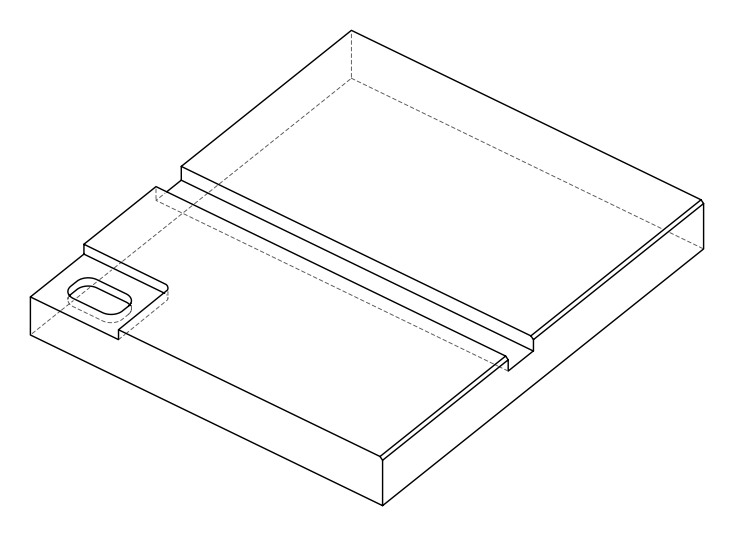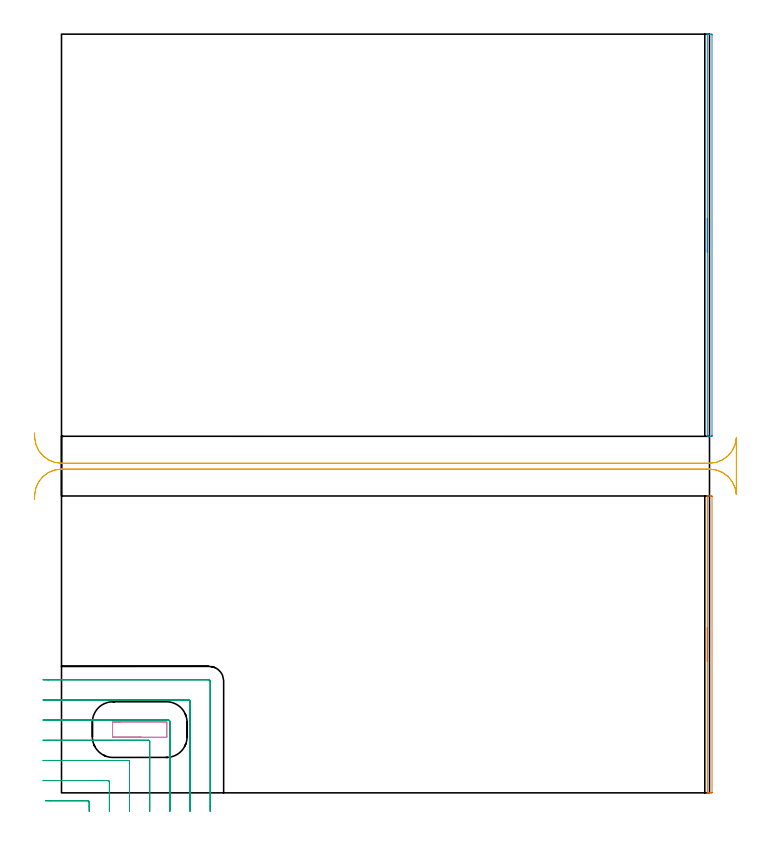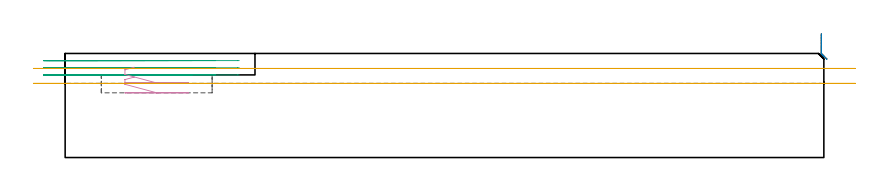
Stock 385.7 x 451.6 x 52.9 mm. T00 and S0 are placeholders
(PLAN: 5 operations, 3 tool changes, 12.8 min)
(1 AREA_MILL | FG_CHAMFER_SURFACE | UGT0205_001 | 1.57 min | 698 mm3)
(2 AREA_MILL_1 | FG_CHAMFER_SURFACE_1 | UGT0205_001 | 2.07 min | 950 mm3)
(3 MILL_CORNER_NOTCH_RECTANGULAR | CORNER_NOTCH_RECTANGULAR | UGT0201_010 | Follow Part, ap 4, ae 75% | 4.9 min | 79032 mm3)
(4 MILL_RECTANGULAR_POCKET | POCKET_RECTANGULAR_STRAIGHT | UGT0201_106 | Follow Part, ap 6, ae 75% | 0.59 min | 15801 mm3)
(5 MILL_RECTANGULAR_SLOT | SLOT_RECTANGULAR | UGT0201_004 | Follow Part, ap 8, ae 75% | 3.66 min | 208112 mm3)
(TOOL UGT0205_001 | Chamfer Mill 20 x 3 x 45 deg. | D20 FL50 Z2)
(TOOL UGT0201_010 | End Mill 16 mm | D16 FL22 Z2)
(TOOL UGT0201_106 | End Mill 24 mm | D24 FL25 Z2)
(TOOL UGT0201_004 | End Mill 32 mm | D32 FL53 Z6)
(OP 1 AREA_MILL)
G17 G21 G94 G90
T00 M6
G54
G17 G0 G90 X384.4 Y78.35 S1061 M3
G43 Z62.9 H0
G94 G1 Y78.388 Z62.028 F250.
Y78.502 Z61.163
Y78.691 Z60.312
Y78.953 Z59.48
Y79.287 Z58.674
Y79.69 Z57.9
Y80.158 Z57.164
Y80.69 Z56.472
Y81.279 Z55.829
Y81.922 Z55.24
Y82.614 Z54.708
Y83.35 Z54.24
Y84.124 Z53.837
Y84.93 Z53.503
Y85.762 Z53.241
Y86.613 Z53.052
Y87.478 Z52.938
Y88.35 Z52.9
Y176.56
X384.403 Y176.691 Z52.888
X384.422 Y176.7 Z52.869
X384.723 Z52.576
X385.244 Z52.055
X385.8 Z51.495
X386.964 Z50.333
X387.191 Y176.698 Z50.106
X387.196 Y176.56 Z50.104
X387.2 Y176.302 Z50.1
Y0.327
X387.197 Y0.14 Z50.103
X387.191 Y0.002 Z50.105
X386.964 Y0. Z50.333
X386.686 Z50.61
X386.078 Z51.218
X385.8 Z51.495
X385.244 Z52.055
X384.722 Z52.577
X384.421 Y0.007 Z52.87
X384.403 Y0.009 Z52.888
X384.4 Y0.14 Z52.9
Y88.35
Y89.222 Z52.938
Y90.086 Z53.052
Y90.938 Z53.241
Y91.77 Z53.503
Y92.576 Z53.837
Y93.35 Z54.24
Y94.086 Z54.708
Y94.778 Z55.24
Y95.421 Z55.829
Y96.01 Z56.472
Y96.541 Z57.164
Y97.01 Z57.9
Y97.413 Z58.674
Y97.747 Z59.48
Y98.009 Z60.312
Y98.198 Z61.163
Y98.312 Z62.028
Y98.35 Z62.9
M5
M2
(OP 2 AREA_MILL_1)
G17 G21 G94 G90
T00 M6
G54
G17 G0 G90 X384.4 Y321.9 S1061 M3
G43 Z62.9 H0
G94 G1 Y321.938 Z62.028 F250.
Y322.052 Z61.163
Y322.241 Z60.312
Y322.503 Z59.48
Y322.837 Z58.674
Y323.24 Z57.9
Y323.709 Z57.164
Y324.24 Z56.472
Y324.829 Z55.829
Y325.472 Z55.24
Y326.164 Z54.708
Y326.9 Z54.24
Y327.674 Z53.837
Y328.48 Z53.503
Y329.312 Z53.241
Y330.164 Z53.052
Y331.028 Z52.938
Y331.9 Z52.9
Y451.445
X384.403 Y451.591 Z52.888
X384.425 Y451.6 Z52.866
X384.757 Z52.542
X385.185 Z52.114
X385.8 Z51.495
X386.993 Z50.304
X387.191 Y451.598 Z50.105
X387.2 Y451.186 Z50.1
Y212.801
X387.198 Y212.613 Z50.102
X387.191 Y212.202 Z50.105
X386.993 Y212.2 Z50.304
X385.8 Z51.495
X385.185 Z52.114
X384.757 Z52.543
X384.424 Y212.207 Z52.867
X384.403 Y212.209 Z52.888
X384.4 Y212.355 Z52.9
Y331.9
Y332.772 Z52.938
Y333.637 Z53.052
Y334.488 Z53.241
Y335.32 Z53.503
Y336.126 Z53.837
Y336.9 Z54.24
Y337.636 Z54.708
Y338.328 Z55.24
Y338.971 Z55.829
Y339.56 Z56.472
Y340.092 Z57.164
Y340.56 Z57.9
Y340.963 Z58.674
Y341.297 Z59.48
Y341.559 Z60.312
Y341.748 Z61.163
Y341.862 Z62.028
Y341.9 Z62.9
M5
M2
(OP 3 MILL_CORNER_NOTCH_RECTANGULAR)
G17 G21 G94 G90
T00 M6
G54
G17 G0 G90 X16.5 Y-11. S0 M3
G43 Z62.9 H0
Z49.267
G94 G1 Y-8. F250.
Y-5.494 F500.
G3 X15.706 Y-4.7 R0.8
G1 X-6.474
X-9.474 F250.
G0 Z62.9
X28.5 Y-11.
Z49.267
G1 Y-8.
Y6.506 F500.
G3 X27.706 Y7.3 R0.8
G1 X-8.
X-11. F250.
G0 Z62.9
X40.5 Y-11.
Z49.267
G1 Y-8.
Y18.505 F500.
G3 X39.705 Y19.3 R0.8
G1 X-8.
X-11. F250.
G0 Z62.9
X52.5 Y-11.
Z49.267
G1 Y-8.
Y30.505 F500.
G3 X51.705 Y31.3 R0.8
G1 X-8.
X-11. F250.
G0 Z62.9
X64.5 Y-11.
Z49.267
G1 Y-8.
Y42.505 F500.
G3 X63.705 Y43.3 R0.8
G1 X-8.
X-11. F250.
G0 Z62.9
X76.5 Y-11.
Z49.267
G1 Y-8.
Y54.504 F500.
G3 X75.704 Y55.3 R0.8
G1 X-8.
X-11. F250.
G0 Z62.9
X88.5 Y-11.
Z49.267
G1 Y-8.
Y66.504 F500.
G3 X87.704 Y67.3 R0.8
G1 X-8.
X-11. F250.
G0 Z62.9
X16.5 Y-11.
Z45.633
G1 Y-8.
Y-5.494 F500.
G3 X15.706 Y-4.7 R0.8
G1 X-6.474
X-9.474 F250.
G0 Z62.9
X28.5 Y-11.
Z45.633
G1 Y-8.
Y6.506 F500.
G3 X27.706 Y7.3 R0.8
G1 X-8.
X-11. F250.
G0 Z62.9
X40.5 Y-11.
Z45.633
G1 Y-8.
Y18.505 F500.
G3 X39.705 Y19.3 R0.8
G1 X-8.
X-11. F250.
G0 Z62.9
X52.5 Y-11.
Z45.633
G1 Y-8.
Y30.505 F500.
G3 X51.705 Y31.3 R0.8
G1 X-8.
X-11. F250.
G0 Z62.9
X64.5 Y-11.
Z45.633
G1 Y-8.
Y42.505 F500.
G3 X63.705 Y43.3 R0.8
G1 X-8.
X-11. F250.
G0 Z62.9
X76.5 Y-11.
Z45.633
G1 Y-8.
Y54.505 F500.
G3 X75.705 Y55.3 R0.8
G1 X-8.
X-11. F250.
G0 Z62.9
X88.5 Y-11.
Z45.633
G1 Y-8.
Y66.504 F500.
G3 X87.704 Y67.3 R0.8
G1 X-8.
X-11. F250.
G0 Z62.9
X16.5 Y-11.
Z42.
G1 Y-8.
Y-5.494 F500.
G3 X15.706 Y-4.7 R0.8
G1 X-6.474
X-9.474 F250.
G0 Z62.9
X28.5 Y-11.
Z42.
G1 Y-8.
Y6.506 F500.
G3 X27.706 Y7.3 R0.8
G1 X-8.
X-11. F250.
G0 Z62.9
X40.5 Y-11.
Z42.
G1 Y-8.
Y18.505 F500.
G3 X39.705 Y19.3 R0.8
G1 X-8.
X-11. F250.
G0 Z62.9
X52.5 Y-11.
Z42.
G1 Y-8.
Y30.505 F500.
G3 X51.705 Y31.3 R0.8
G1 X-8.
X-11. F250.
G0 Z62.9
X64.5 Y-11.
Z42.
G1 Y-8.
Y42.505 F500.
G3 X63.705 Y43.3 R0.8
G1 X-8.
X-11. F250.
G0 Z62.9
X76.5 Y-11.
Z42.
G1 Y-8.
Y54.505 F500.
G3 X75.705 Y55.3 R0.8
G1 X-8.
X-11. F250.
G0 Z62.9
X88.5 Y-11.
Z42.
G1 Y-8.
Y66.504 F500.
G3 X87.704 Y67.3 R0.8
G1 X-8.
X-11. F250.
G0 Z62.9
M5
M2
(OP 4 MILL_RECTANGULAR_POCKET)
G17 G21 G94 G90
T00 M6
G54
G17 G0 G90 X35.17 Y42.2 S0 M3
G43 Z62.9 H0
Z45.9
G94 G1 X30.6 Z44.675 F250.
X30.555 Z44.663
X30.455 Y42.145 Z44.633
X30.4 Y42.045 Z44.602
Y33.255 Z42.247
X30.455 Y33.155 Z42.216
X30.555 Y33.1 Z42.186
X30.6 Z42.174
X46.55 Z37.9
X62.5 F500.
G3 X62.7 Y33.3 R0.2
G1 Y42.
G3 X62.5 Y42.2 R0.2
G1 X30.6
G3 X30.4 Y42. R0.2
G1 Y33.3
G3 X30.6 Y33.1 R0.2
G1 X46.55
X47.55
G0 X35.17 Y42.2 Z40.9
G1 X30.6 Z39.675 F250.
X30.555 Z39.663
X30.455 Y42.145 Z39.633
X30.4 Y42.045 Z39.602
Y33.255 Z37.247
X30.455 Y33.155 Z37.216
X30.555 Y33.1 Z37.186
X30.6 Z37.174
X46.55 Z32.9
X62.5 F500.
G3 X62.7 Y33.3 R0.2
G1 Y42.
G3 X62.5 Y42.2 R0.2
G1 X30.6
G3 X30.4 Y42. R0.2
G1 Y33.3
G3 X30.6 Y33.1 R0.2
G1 X46.55
X47.55
G0 Z62.9
M5
M2
(OP 5 MILL_RECTANGULAR_SLOT)
G17 G21 G94 G90
T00 M6
G54
G17 G0 G90 X-16.154 Y174.685 S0 M3
G43 Z62.9 H0
Z45.3
G94 G1 X-15.97 Y177.679 F250.
G2 X0. Y192.7 R16. F500.
G1 X385.7
G2 X401.67 Y177.68 R16.
G1 X401.7
Y211.22
X401.67
G2 X385.7 Y196.2 R16.
G1 X0.
G2 X-15.97 Y211.221 R16.
G1 X-16.154 Y214.215 F250.
G0 Y174.685 Z37.7
G1 X-15.97 Y177.679
G2 X0. Y192.7 R16. F500.
G1 X385.7
G2 X401.67 Y177.68 R16.
G1 X401.7
Y211.22
X401.67
G2 X385.7 Y196.2 R16.
G1 X0.
G2 X-15.97 Y211.221 R16.
G1 X-16.154 Y214.215 F250.
G0 Z62.9
M5
M2
